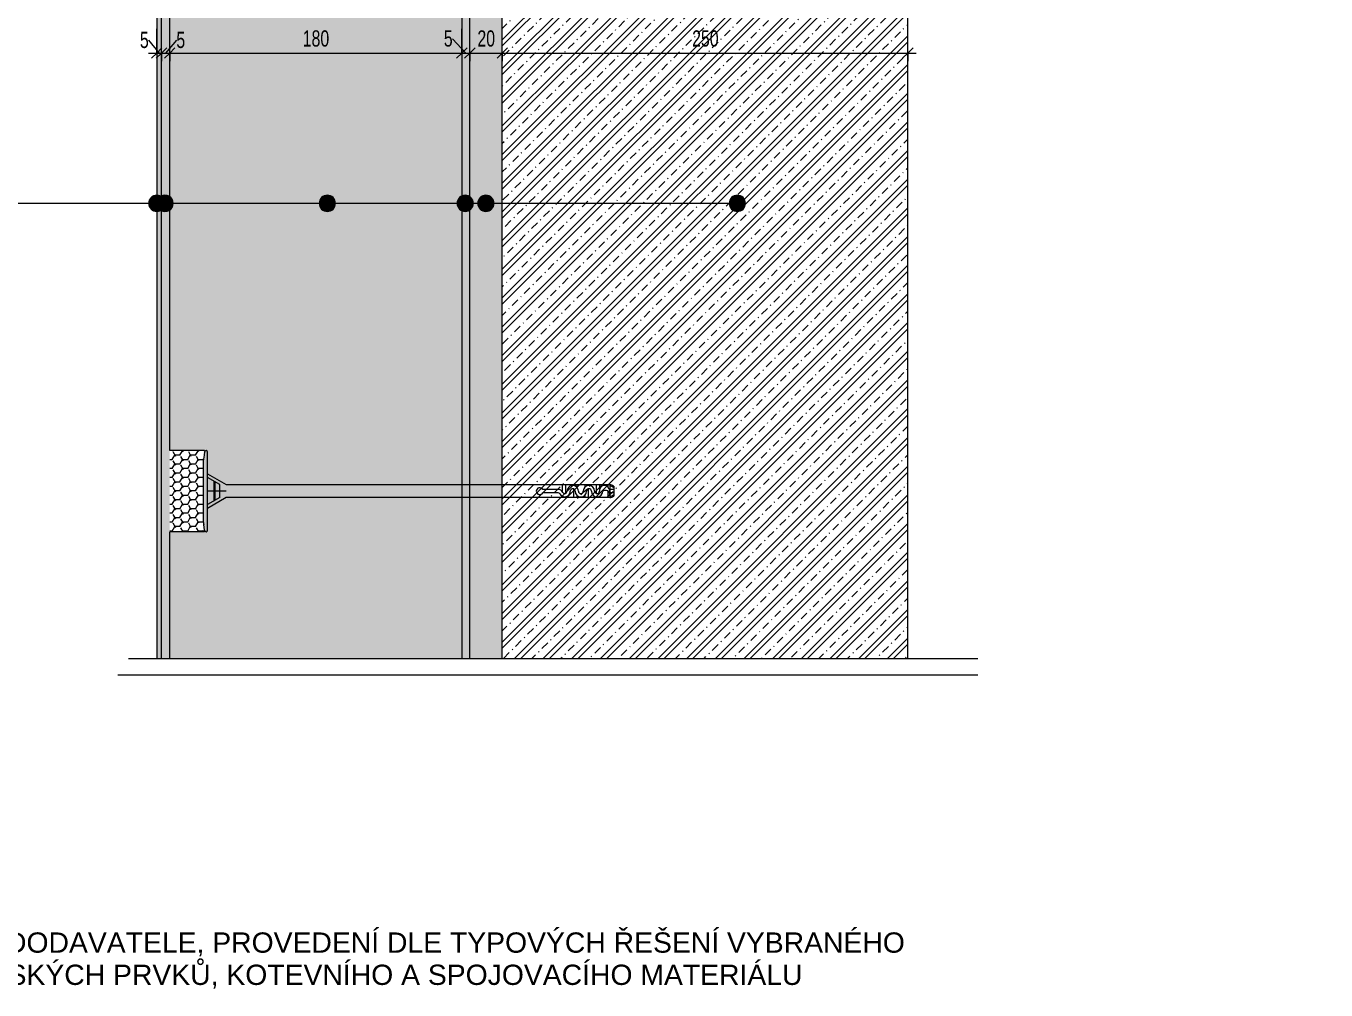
# Model space of a CAD drawing. Header units: millimetres. Extents: x 3788 to 5244, y 2613 to 3811.
# Drawn here: x 4443 to 5244, y 2613 to 3207 of the extents above; entities that cross this region are included whole.
import ezdxf

# ---------------------------------------------------------------- set-up
doc = ezdxf.new("R2010")
doc.units = ezdxf.units.MM
for name, color, linetype, lineweight in [('A-ANNO-DIMS', 211, 'Continuous', 9), ('A-ANNO-DIMS-5', 211, 'Continuous', 9), ('A-DETL', 90, 'Continuous', 18), ('A-DETL-GENF', 92, 'Continuous', 18), ('A-DETL-THIN', 151, 'Continuous', 18), ('G-ANNO-TEXT', 231, 'Continuous', 9)]:
    doc.layers.add(name, color=color, linetype=linetype, lineweight=lineweight)
doc.styles.add('Arial', font='arial.ttf', dxfattribs={"width": 0.7, "height": 10})
doc.styles.add('Arial_1', font='arial.ttf', dxfattribs={"height": 12.5})
doc.dimstyles.new('Vnitřní_-_průhledné', dxfattribs={"dimscale": 304.8, "dimtxt": 10.202594, "dimasz": 0.021325, "dimexe": 0.016404, "dimexo": 0.0625, "dimgap": 0.003281, "dimtad": 1, "dimdec": 0, "dimrnd": 5, "dimzin": 0, "dimdsep": 46, "dimtxsty": 'Arial', "dimblk1": 'OBLIQUE', "dimblk2": 'OBLIQUE', "dimsah": 1, "dimcen": 0.09, "dimdle": 0.016404, "dimazin": 0, "dimtfac": 1, "dimtdec": 4, "dimtix": 1, "dimtmove": 1, "dimatfit": 3, "dimfxl": 0.049213, "dimfxlon": 1, "dimtvp": 1, "dimtolj": 1, "dimtzin": 0, "dimarcsym": 2})
doc.dimstyles.new('Vnitřní_-_průhledné_1', dxfattribs={"dimscale": 304.8, "dimtxt": 10.202594, "dimasz": 0.021325, "dimexe": 0.016404, "dimexo": 0.0625, "dimgap": 0.003281, "dimtad": 1, "dimdec": 0, "dimrnd": 5, "dimzin": 0, "dimdsep": 46, "dimtxsty": 'Arial', "dimblk1": 'OBLIQUE', "dimblk2": 'OBLIQUE', "dimsah": 1, "dimcen": 0.09, "dimdle": 0.016404, "dimazin": 0, "dimtfac": 1, "dimtdec": 4, "dimtix": 1, "dimtmove": 0, "dimatfit": 3, "dimfxl": 0.049213, "dimfxlon": 1, "dimtvp": 1, "dimtolj": 1, "dimtzin": 0, "dimarcsym": 2})
pattern_1 = [(0, (0, 0), (5, 5), [0.5, -4.5]), (0, (2.5, 2.5), (5, 5), [0.5, -4.5])]

# ---------------------------------------------------------------- blocks, each defined once
blk = doc.blocks.new('DIMBLOCK1-Okno')
at = {"layer": 'A-ANNO-DIMS-5'}
for p, q in [((4518.24, 3198.11), (4524.76, 3190.15)), ((4518.24, 3198.11), (4518.24, 3198.11)), ((4523.26, 3190.15), (4523.26, 3205.15)), ((4526.26, 3190.15), (4526.26, 3205.15)), ((4518.26, 3190.15), (4526.26, 3190.15)), ((4523.26, 3190.15), (4523.26, 3185.15)), ((4526.26, 3190.15), (4526.26, 3185.15))]:
    blk.add_line(p, q, dxfattribs=at)
at = {"layer": 'A-ANNO-DIMS-5', "lineweight": 18}
for p, q in [((4523.26, 3190.15), (4520.01, 3186.9)), ((4526.26, 3190.15), (4523.01, 3186.9)), ((4523.26, 3190.15), (4526.51, 3193.4)), ((4526.26, 3190.15), (4529.51, 3193.4))]:
    blk.add_line(p, q, dxfattribs=at)
at = {"layer": 'A-ANNO-DIMS-5', "color": 0, "insert": (4512.91, 3203.25), "char_height": 10, "width": 6.4041, "attachment_point": 1, "line_spacing_factor": 0.941778, "style": 'Arial'}
blk.add_mtext('\\fArial|b0|i0|c238|p34|;\\W.7;5', dxfattribs=at)
blk = doc.blocks.new('_Oblique')
at = {"color": 0, "linetype": 'ByBlock', "lineweight": -2}
blk.add_line((-0.5, -0.5), (0.5, 0.5), dxfattribs=at)
blk = doc.blocks.new('DIMBLOCK2-Okno')
at = {"layer": 'A-ANNO-DIMS-5'}
for p, q in [((4526.26, 3190.15), (4526.26, 3205.15)), ((4535.35, 3198.11), (4528.76, 3190.15)), ((4531.26, 3190.15), (4531.26, 3205.15)), ((4535.35, 3198.11), (4535.35, 3198.11)), ((4526.26, 3190.15), (4531.26, 3190.15)), ((4526.26, 3190.15), (4526.26, 3185.15)), ((4531.26, 3190.15), (4531.26, 3185.15))]:
    blk.add_line(p, q, dxfattribs=at)
at = {"layer": 'A-ANNO-DIMS-5', "lineweight": 18}
for p, q in [((4526.26, 3190.15), (4523.01, 3186.9)), ((4526.26, 3190.15), (4529.51, 3193.4)), ((4531.26, 3190.15), (4528.01, 3186.9)), ((4531.26, 3190.15), (4534.51, 3193.4))]:
    blk.add_line(p, q, dxfattribs=at)
at = {"layer": 'A-ANNO-DIMS-5', "color": 0, "insert": (4535.35, 3203.25), "char_height": 10, "width": 6.4041, "attachment_point": 1, "line_spacing_factor": 0.941778, "style": 'Arial'}
blk.add_mtext('\\fArial|b0|i0|c238|p34|;\\W.7;5', dxfattribs=at)
blk = doc.blocks.new('DIMBLOCK3-Okno')
at = {"layer": 'A-ANNO-DIMS-5'}
for p, q in [((4531.26, 3190.15), (4531.26, 3205.15)), ((4711.26, 3190.15), (4711.26, 3205.15)), ((4531.26, 3190.15), (4711.26, 3190.15)), ((4531.26, 3190.15), (4531.26, 3185.15)), ((4711.26, 3190.15), (4711.26, 3185.15))]:
    blk.add_line(p, q, dxfattribs=at)
at = {"layer": 'A-ANNO-DIMS-5', "lineweight": 18}
for p, q in [((4531.26, 3190.15), (4528.01, 3186.9)), ((4531.26, 3190.15), (4534.51, 3193.4)), ((4711.26, 3190.15), (4708.01, 3186.9)), ((4711.26, 3190.15), (4714.51, 3193.4))]:
    blk.add_line(p, q, dxfattribs=at)
at = {"layer": 'A-ANNO-DIMS-5', "color": 0, "insert": (4613.26, 3204.13), "char_height": 10, "width": 19.2123, "attachment_point": 1, "line_spacing_factor": 0.941778, "style": 'Arial'}
blk.add_mtext('180', dxfattribs=at)
blk = doc.blocks.new('DIMBLOCK4-Okno')
at = {"layer": 'A-ANNO-DIMS-5'}
for p, q in [((4705.57, 3198.99), (4713.76, 3190.15)), ((4705.57, 3198.99), (4705.57, 3198.99)), ((4711.26, 3190.15), (4711.26, 3205.15)), ((4716.26, 3190.15), (4716.26, 3205.15)), ((4711.26, 3190.15), (4716.26, 3190.15)), ((4711.26, 3190.15), (4711.26, 3185.15)), ((4716.26, 3190.15), (4716.26, 3185.15))]:
    blk.add_line(p, q, dxfattribs=at)
at = {"layer": 'A-ANNO-DIMS-5', "lineweight": 18}
for p, q in [((4711.26, 3190.15), (4708.01, 3186.9)), ((4711.26, 3190.15), (4714.51, 3193.4)), ((4716.26, 3190.15), (4713.01, 3186.9)), ((4716.26, 3190.15), (4719.51, 3193.4))]:
    blk.add_line(p, q, dxfattribs=at)
at = {"layer": 'A-ANNO-DIMS-5', "color": 0, "insert": (4700.23, 3204.13), "char_height": 10, "width": 6.4041, "attachment_point": 1, "line_spacing_factor": 0.941778, "style": 'Arial'}
blk.add_mtext('\\fArial|b0|i0|c238|p34|;\\W.7;5', dxfattribs=at)
blk = doc.blocks.new('DIMBLOCK5-Okno')
at = {"layer": 'A-ANNO-DIMS-5'}
for p, q in [((4716.26, 3190.15), (4716.26, 3205.15)), ((4736.26, 3190.15), (4736.26, 3205.15)), ((4716.26, 3190.15), (4736.26, 3190.15)), ((4716.26, 3190.15), (4716.26, 3185.15)), ((4736.26, 3190.15), (4736.26, 3185.15))]:
    blk.add_line(p, q, dxfattribs=at)
at = {"layer": 'A-ANNO-DIMS-5', "lineweight": 18}
for p, q in [((4716.26, 3190.15), (4713.01, 3186.9)), ((4716.26, 3190.15), (4719.51, 3193.4)), ((4736.26, 3190.15), (4733.01, 3186.9)), ((4736.26, 3190.15), (4739.51, 3193.4))]:
    blk.add_line(p, q, dxfattribs=at)
at = {"layer": 'A-ANNO-DIMS-5', "color": 0, "insert": (4720.92, 3204.13), "char_height": 10, "width": 12.8082, "attachment_point": 1, "line_spacing_factor": 0.941778, "style": 'Arial'}
blk.add_mtext('20', dxfattribs=at)
blk = doc.blocks.new('DIMBLOCK6-Okno')
at = {"layer": 'A-ANNO-DIMS-5'}
for p, q in [((4736.26, 3190.15), (4736.26, 3205.15)), ((4986.26, 3190.15), (4986.26, 3205.15)), ((4736.26, 3190.15), (4991.26, 3190.15)), ((4736.26, 3190.15), (4736.26, 3185.15)), ((4986.26, 3190.15), (4986.26, 3185.15))]:
    blk.add_line(p, q, dxfattribs=at)
at = {"layer": 'A-ANNO-DIMS-5', "lineweight": 18}
for p, q in [((4736.26, 3190.15), (4733.01, 3186.9)), ((4736.26, 3190.15), (4739.51, 3193.4)), ((4986.26, 3190.15), (4983.01, 3186.9)), ((4986.26, 3190.15), (4989.51, 3193.4))]:
    blk.add_line(p, q, dxfattribs=at)
at = {"layer": 'A-ANNO-DIMS-5', "color": 0, "insert": (4853.26, 3204.13), "char_height": 10, "width": 19.2123, "attachment_point": 1, "line_spacing_factor": 0.941778, "style": 'Arial'}
blk.add_mtext('250', dxfattribs=at)

msp = doc.modelspace()

# ---------------------------------------------------------------- hatches: boundary and pattern name
at = {"layer": 'A-DETL-GENF'}
h = msp.add_hatch(dxfattribs=at)
h.set_pattern_fill('FP_3', color=1, style=0, pattern_type=2)
h.set_pattern_definition([(0, (0, 0), (4.763, 2.75), [3.175, -6.35]), (120, (0, 0), (-4.7630699, 2.749879), [3.175, -6.35]), (60, (0, 0), (-6.99e-05, 5.499879), [0, -6.35, 3.175, 0])])
h.paths.add_polyline_path([(4531.26, 2816.99), (4711.26, 2816.99), (4711.26, 3093.05), (4710.92, 3093.19), (4709.89, 3093.98), (4709.09, 3095.02), (4708.59, 3096.23), (4708.42, 3097.52), (4708.59, 3098.81), (4709.09, 3100.02), (4709.89, 3101.06), (4710.92, 3101.85), (4711.26, 3101.99), (4711.26, 3392.2), (4531.26, 3385.19), (4531.26, 3320.1), (4552.14, 3320.1), (4552.14, 3270.1), (4531.26, 3270.1), (4531.26, 3101.59), (4531.96, 3101.06), (4532.75, 3100.02), (4533.25, 3098.81), (4533.42, 3097.52), (4533.25, 3096.23), (4532.75, 3095.02), (4531.96, 3093.98), (4531.26, 3093.45), (4531.26, 2945.2), (4552.14, 2945.2), (4552.14, 2895.2), (4531.26, 2895.2)])
h.paths.add_polyline_path([(4628.42, 3092.52), (4627.13, 3092.69), (4625.92, 3093.19), (4624.89, 3093.98), (4624.09, 3095.02), (4623.59, 3096.23), (4623.42, 3097.52), (4623.59, 3098.81), (4624.09, 3100.02), (4624.89, 3101.06), (4625.92, 3101.85), (4627.13, 3102.35), (4628.42, 3102.52), (4629.72, 3102.35), (4630.92, 3101.85), (4631.96, 3101.06), (4632.75, 3100.02), (4633.25, 3098.81), (4633.42, 3097.52), (4633.25, 3096.23), (4632.75, 3095.02), (4631.96, 3093.98), (4630.92, 3093.19), (4629.72, 3092.69)])
h = msp.add_hatch(dxfattribs=at)
h.set_pattern_fill('FP_2', color=1, style=0, pattern_type=2)
h.set_pattern_definition(pattern_1)
h.paths.add_polyline_path([(4523.26, 2816.99), (4526.26, 2816.99), (4526.26, 3093.05), (4525.79, 3093.19), (4524.59, 3092.69), (4523.26, 3092.52), (4523.26, 2919.45)])
h.paths.add_polyline_path([(4525.86, 3101.8), (4525.92, 3101.85), (4526.26, 3101.99), (4526.26, 3385.19), (4523.26, 3385.19), (4523.29, 3102.52), (4524.59, 3102.35), (4525.79, 3101.85)])
h = msp.add_hatch(dxfattribs=at)
h.set_pattern_fill('FP_2', color=1, style=0, pattern_type=2)
h.set_pattern_definition(pattern_1)
h.paths.add_polyline_path([(4531.26, 2816.99), (4531.26, 3093.45), (4530.92, 3093.19), (4529.72, 3092.69), (4528.42, 3092.52), (4527.13, 3092.69), (4526.26, 3093.05), (4526.26, 2816.99)])
h.paths.add_polyline_path([(4531.26, 3101.59), (4531.26, 3385.19), (4526.26, 3385.19), (4526.26, 3101.99), (4527.13, 3102.35), (4528.42, 3102.52), (4529.72, 3102.35), (4530.92, 3101.85)])
h = msp.add_hatch(dxfattribs=at)
h.set_pattern_fill('FP_2', color=1, style=0, pattern_type=2)
h.set_pattern_definition(pattern_1)
h.paths.add_polyline_path([(4711.26, 2816.99), (4716.26, 2816.99), (4716.26, 3093.45), (4715.92, 3093.19), (4714.72, 3092.69), (4713.42, 3092.52), (4712.13, 3092.69), (4711.26, 3093.05), (4711.26, 2919.45)])
h.paths.add_polyline_path([(4716.26, 3101.59), (4716.26, 3380.19), (4711.26, 3380.19), (4711.26, 3101.99), (4712.13, 3102.35), (4713.42, 3102.52), (4714.72, 3102.35), (4715.92, 3101.85)])
h = msp.add_hatch(dxfattribs=at)
h.set_pattern_fill('FP_2', color=1, style=0, pattern_type=2)
h.set_pattern_definition(pattern_1)
h.paths.add_polyline_path([(4716.26, 2816.99), (4736.26, 2816.99), (4736.26, 3380.19), (4716.26, 3380.19), (4716.26, 3101.59), (4716.96, 3101.06), (4717.75, 3100.02), (4718.25, 3098.81), (4718.42, 3097.52), (4718.25, 3096.23), (4717.75, 3095.02), (4716.96, 3093.98), (4716.26, 3093.45), (4716.26, 2919.45)])
h.paths.add_polyline_path([(4726.13, 3092.52), (4724.84, 3092.69), (4723.63, 3093.19), (4722.6, 3093.98), (4721.8, 3095.02), (4721.3, 3096.23), (4721.13, 3097.52), (4721.3, 3098.81), (4721.8, 3100.02), (4722.6, 3101.06), (4723.63, 3101.85), (4724.84, 3102.35), (4726.13, 3102.52), (4727.43, 3102.35), (4728.63, 3101.85), (4729.67, 3101.06), (4730.46, 3100.02), (4730.96, 3098.81), (4731.13, 3097.52), (4730.96, 3096.23), (4730.46, 3095.02), (4729.67, 3093.98), (4728.63, 3093.19), (4727.43, 3092.69)])
h = msp.add_hatch(dxfattribs=at)
h.set_pattern_fill('FP_1', style=0, pattern_type=2)
h.set_pattern_definition([(45, (0, 0), (-8.838835, 8.838835), []), (45, (3.75, 0), (-8.838835, 8.838835), []), (45, (10.7, 0), (-8.838835, 8.838835), [5, -2.5, 0.5, -2.5])])
h.paths.add_polyline_path([(4736.26, 2816.99), (4986.26, 2816.99), (4986.26, 3380.19), (4736.26, 3380.19), (4736.26, 2919.45)])
h.paths.add_polyline_path([(4881.13, 3092.52), (4879.84, 3092.69), (4878.63, 3093.19), (4877.6, 3093.98), (4876.8, 3095.02), (4876.3, 3096.23), (4876.13, 3097.52), (4876.3, 3098.81), (4876.8, 3100.02), (4877.6, 3101.06), (4878.63, 3101.85), (4879.84, 3102.35), (4881.13, 3102.52), (4882.43, 3102.35), (4883.63, 3101.85), (4884.67, 3101.06), (4885.46, 3100.02), (4885.96, 3098.81), (4886.13, 3097.52), (4885.96, 3096.23), (4885.46, 3095.02), (4884.67, 3093.98), (4883.63, 3093.19), (4882.43, 3092.69)])
for points in [[(4523.29, 3092.52), (4524.59, 3092.69), (4525.79, 3093.19), (4526.83, 3093.98), (4527.62, 3095.02), (4528.12, 3096.23), (4528.29, 3097.52), (4528.12, 3098.81), (4527.62, 3100.02), (4526.83, 3101.06), (4525.79, 3101.85), (4524.59, 3102.35), (4523.29, 3102.52), (4522, 3102.35), (4520.79, 3101.85), (4519.76, 3101.06), (4518.96, 3100.02), (4518.46, 3098.81), (4518.29, 3097.52), (4518.46, 3096.23), (4518.96, 3095.02), (4519.76, 3093.98), (4520.79, 3093.19), (4522, 3092.69)], [(4528.42, 3092.52), (4529.72, 3092.69), (4530.92, 3093.19), (4531.96, 3093.98), (4532.75, 3095.02), (4533.25, 3096.23), (4533.42, 3097.52), (4533.25, 3098.81), (4532.75, 3100.02), (4531.96, 3101.06), (4530.92, 3101.85), (4529.72, 3102.35), (4528.42, 3102.52), (4527.13, 3102.35), (4525.87, 3101.79), (4526.83, 3101.06), (4527.62, 3100.02), (4528.12, 3098.81), (4528.29, 3097.52), (4528.12, 3096.23), (4527.62, 3095.02), (4526.83, 3093.98), (4525.86, 3093.24), (4525.92, 3093.19), (4527.13, 3092.69), (4527.62, 3092.62)], [(4628.42, 3092.52), (4629.72, 3092.69), (4630.92, 3093.19), (4631.96, 3093.98), (4632.75, 3095.02), (4633.25, 3096.23), (4633.42, 3097.52), (4633.25, 3098.81), (4632.75, 3100.02), (4631.96, 3101.06), (4630.92, 3101.85), (4629.72, 3102.35), (4628.42, 3102.52), (4627.13, 3102.35), (4625.92, 3101.85), (4624.89, 3101.06), (4624.09, 3100.02), (4623.59, 3098.81), (4623.42, 3097.52), (4623.59, 3096.23), (4624.09, 3095.02), (4624.89, 3093.98), (4625.92, 3093.19), (4627.13, 3092.69)], [(4713.42, 3092.52), (4714.72, 3092.69), (4715.92, 3093.19), (4716.96, 3093.98), (4717.75, 3095.02), (4718.25, 3096.23), (4718.42, 3097.52), (4718.25, 3098.81), (4717.75, 3100.02), (4716.96, 3101.06), (4715.92, 3101.85), (4714.72, 3102.35), (4713.42, 3102.52), (4712.13, 3102.35), (4710.92, 3101.85), (4709.89, 3101.06), (4709.09, 3100.02), (4708.59, 3098.81), (4708.42, 3097.52), (4708.59, 3096.23), (4709.09, 3095.02), (4709.89, 3093.98), (4710.92, 3093.19), (4712.13, 3092.69)], [(4726.13, 3092.52), (4727.43, 3092.69), (4728.63, 3093.19), (4729.67, 3093.98), (4730.46, 3095.02), (4730.96, 3096.23), (4731.13, 3097.52), (4730.96, 3098.81), (4730.46, 3100.02), (4729.67, 3101.06), (4728.63, 3101.85), (4727.43, 3102.35), (4726.13, 3102.52), (4724.84, 3102.35), (4723.63, 3101.85), (4722.6, 3101.06), (4721.8, 3100.02), (4721.3, 3098.81), (4721.13, 3097.52), (4721.3, 3096.23), (4721.8, 3095.02), (4722.6, 3093.98), (4723.63, 3093.19), (4724.84, 3092.69)], [(4881.13, 3092.52), (4882.43, 3092.69), (4883.63, 3093.19), (4884.67, 3093.98), (4885.46, 3095.02), (4885.96, 3096.23), (4886.13, 3097.52), (4885.96, 3098.81), (4885.46, 3100.02), (4884.67, 3101.06), (4883.63, 3101.85), (4882.43, 3102.35), (4881.13, 3102.52), (4879.84, 3102.35), (4878.63, 3101.85), (4877.6, 3101.06), (4876.8, 3100.02), (4876.3, 3098.81), (4876.13, 3097.52), (4876.3, 3096.23), (4876.8, 3095.02), (4877.6, 3093.98), (4878.63, 3093.19), (4879.84, 3092.69)]]:
    msp.add_hatch(color=7, dxfattribs=at).paths.add_polyline_path(points)
h = msp.add_hatch(dxfattribs=at)
h.set_pattern_fill('FP_4', color=1, style=0, pattern_type=2)
h.set_pattern_definition([(0, (0, 0), (4.763, 2.75), [3.175, -6.35]), (120, (0, 0), (-4.7630699, 2.749879), [3.175, -6.35]), (60, (0, 0), (-0.0005699, 5.499013), [0, -6.35, 3.175, 0])])
h.paths.add_polyline_path([(4531.26, 2895.2), (4552.14, 2895.2), (4552.14, 2945.2), (4531.26, 2945.2), (4531.26, 2919.45)])

# ---------------------------------------------------------------- linework, layer by layer
at = {"layer": 'A-DETL'}
for p, q in [((4523.26, 3385.19), (4523.26, 3102.52)), ((4526.26, 3101.99), (4526.26, 3385.19)), ((4711.26, 3380.19), (4711.26, 3101.99)), ((4716.26, 3101.59), (4716.26, 3380.19)), ((4736.26, 2816.99), (4736.26, 3380.19)), ((4531.26, 3101.59), (4531.26, 3270.1)), ((4526.26, 2816.99), (4526.26, 3093.05)), ((4531.26, 2945.2), (4531.26, 3093.45)), ((4711.26, 3093.05), (4711.26, 2816.99)), ((4716.26, 2816.99), (4716.26, 3093.45)), ((4523.26, 3092.52), (4523.26, 2816.99)), ((4552.76, 2945.2), (4531.26, 2945.2)), ((4552.64, 2944.2), (4552.21, 2940.81)), ((4554.64, 2896.2), (4554.64, 2944.2)), ((4552.14, 2900.82), (4552.14, 2939.57)), ((4554.64, 2930.84), (4566.14, 2924.2)), ((4562.14, 2924.2), (4554.64, 2928.53)), ((4558.51, 2926.29), (4558.51, 2914.1)), ((4559.01, 2926), (4559.01, 2914.39)), ((4566.14, 2920.2), (4554.64, 2920.2)), ((4562.14, 2916.2), (4562.14, 2924.2)), ((4566.14, 2924.2), (4802.45, 2924.2)), ((4770.59, 2921.16), (4761.21, 2921.16)), ((4770.74, 2919.17), (4761.21, 2919.17)), ((4773.21, 2924.2), (4773.21, 2920.01)), ((4773.21, 2917.09), (4773.21, 2916.16)), ((4775.21, 2924.2), (4775.21, 2918.76)), ((4780.21, 2921.56), (4780.21, 2916.16)), ((4782.21, 2924.2), (4782.21, 2922.56)), ((4782.21, 2917.67), (4782.21, 2916.16)), ((4787.21, 2924.2), (4787.21, 2922.66)), ((4787.21, 2917.77), (4787.21, 2916.16)), ((4789.21, 2921.6), (4789.21, 2916.16)), ((4794.21, 2924.2), (4794.21, 2918.73)), ((4796.21, 2924.2), (4796.21, 2921.4)), ((4796.21, 2917.03), (4796.21, 2916.16)), ((4801.21, 2924.2), (4801.21, 2922.91)), ((4801.21, 2920.24), (4801.21, 2916.16)), ((4804.95, 2921.16), (4802.17, 2921.16)), ((4802.45, 2924.2), (4802.45, 2916.16)), ((4802.45, 2918.4), (4802.45, 2921.84)), ((4802.45, 2921.84), (4802.45, 2918.4)), ((4804.95, 2919.16), (4802.45, 2919.16)), ((4804.95, 2923.16), (4804.95, 2917.16)), ((4562.14, 2916.2), (4554.64, 2911.87)), ((4566.14, 2916.16), (4554.64, 2909.56)), ((4802.45, 2916.16), (4566.14, 2916.16)), ((4531.26, 2816.99), (4531.26, 2895.2)), ((4552.76, 2895.2), (4531.26, 2895.2)), ((4552.64, 2896.2), (4552.21, 2899.58)), ((4523.26, 2816.99), (4526.26, 2816.99)), ((4526.26, 2816.99), (4531.26, 2816.99)), ((4531.26, 2816.99), (4711.26, 2816.99)), ((4711.26, 2816.99), (4716.26, 2816.99)), ((4716.26, 2816.99), (4736.26, 2816.99))]:
    msp.add_line(p, q, dxfattribs=at)
for centre, radius, start, end in [((4562.14, 2939.57), 10, 172.87498, 180), ((4553.64, 2944.2), 1, 0, 180), ((4759.35, 2920.16), 2.12, 28.08312, 331.91688), ((4770.82, 2918.14), 3.03, 25.14722, 94.46745), ((4770.82, 2918.14), 1.03, 25.14722, 94.46745), ((4774.79, 2920.08), 3.38, 206.35902, 1.74611), ((4774.79, 2920.08), 1.38, 208.14932, 2.71411), ((4779.67, 2920.16), 3.5, 0, 180.36755), ((4779.67, 2920.16), 3.5, 0, 180.36755), ((4779.67, 2920.16), 3.5, 0, 180.36755), ((4779.67, 2920.16), 1.5, 0, 179.44114), ((4784.67, 2920.16), 3.5, 180, 0), ((4784.67, 2920.16), 1.5, 180, 0), ((4789.67, 2920.16), 3.5, 0, 180), ((4789.67, 2920.16), 1.5, 0, 180), ((4794.67, 2920.16), 3.5, 180, 0), ((4794.67, 2920.16), 1.5, 180, 0), ((4799.17, 2920.66), 3.04, 9.50186, 189.41044), ((4799.76, 2917.57), 3.04, 27.80146, 121.50954), ((4802.03, 2919.5), 4.68, 51.49117, 84.90523), ((4802.8, 2920.42), 2.76, 39.04474, 97.35287), ((4802.8, 2919.91), 2.76, 262.64713, 320.95526), ((4802.03, 2920.83), 4.68, 275.09494, 308.50883), ((4562.14, 2900.82), 10, 180, 187.12502), ((4553.64, 2896.2), 1, 180, 0)]:
    msp.add_arc(centre, radius, start, end, dxfattribs=at)
at = {"layer": 'A-DETL-THIN'}
for p, q in [((4986.26, 2816.99), (4986.26, 3380.19)), ((4518.29, 3097.52), (3869.46, 3097.52)), ((4623.42, 3097.52), (4533.42, 3097.52)), ((4708.42, 3097.52), (4633.42, 3097.52)), ((4721.13, 3097.52), (4718.42, 3097.52)), ((4881.26, 3097.52), (4731.13, 3097.52)), ((4499.36, 2816.99), (5029.36, 2816.99)), ((4736.26, 2816.99), (4986.26, 2816.99)), ((4499.36, 2806.99), (5029.36, 2806.99))]:
    msp.add_line(p, q, dxfattribs=at)
for centre, start, end in [((4523.29, 3097.52), 0, 180), ((4528.42, 3097.52), 0, 121.04768), ((4628.42, 3097.52), 0, 180), ((4713.42, 3097.52), 0, 180), ((4726.13, 3097.52), 0, 180), ((4881.13, 3097.52), 0, 180), ((4523.29, 3097.52), 180, 0), ((4528.42, 3097.52), 238.95232, 0), ((4628.42, 3097.52), 180, 0), ((4713.42, 3097.52), 180, 0), ((4726.13, 3097.52), 180, 0), ((4881.13, 3097.52), 180, 0)]:
    msp.add_arc(centre, 5, start, end, dxfattribs=at)

# ---------------------------------------------------------------- texts
at = {"layer": 'G-ANNO-TEXT', "color": 7, "char_height": 12.5, "attachment_point": 1, "style": 'Arial_1', "bg_fill": 3, "box_fill_scale": 1.25, "bg_fill_color": 256, "bg_fill_true_color": 13158600, "bg_fill_transparency": 0}
for s, insert, width in [('ř. webertherm CS + ', (4276.86, 2904.44), 189.1982), ('- FASÁDA JE UCELENÝ SYSTÉM DODÁVANÝ JAKO CELEK SE ZÁRUKOU OD DODAVATELE, PROVEDENÍ DLE TYPOVÝCH ŘEŠENÍ VYBRANÉHO ', (3791, 2648.25), 1449.8518)]:
    msp.add_mtext(s, dxfattribs=dict(at, insert=insert, width=width))

# ---------------------------------------------------------------- dimensions: what is measured, and where the dimension line sits
at = {"layer": 'A-ANNO-DIMS'}
for base, p1, p2, override, picture, middle in [((4526.26, 3190.15), (4523.26, 3205.15), (4526.26, 3205.15), {"dimpost": '<>', "dimfxl": 3}, 'DIMBLOCK1-Okno', (4516.11, 3196.58)), ((4531.26, 3190.15), (4526.26, 3205.15), (4531.26, 3205.15), {"dimpost": '<>', "dimfxl": 5}, 'DIMBLOCK2-Okno', (4538.55, 3196.58)), ((4716.26, 3190.15), (4711.26, 3205.15), (4716.26, 3205.15), {"dimpost": '<>', "dimfxl": 5}, 'DIMBLOCK4-Okno', (4703.43, 3197.46))]:
    dim = msp.add_linear_dim(base=base, p1=p1, p2=p2, dimstyle='Vnitřní_-_průhledné', override=override, dxfattribs=at)
    dim.commit()
    dim.dimension.update_dxf_attribs({"geometry": picture, "text_midpoint": middle, "dimtype": 160})
for base, p1, p2, override, picture, middle in [((4711.26, 3190.15), (4531.26, 3205.15), (4711.26, 3205.15), {"dimpost": '<>', "dimfxl": 180}, 'DIMBLOCK3-Okno', (4621.26, 3196.25)), ((4736.26, 3190.15), (4716.26, 3205.15), (4736.26, 3205.15), {"dimpost": '<>', "dimfxl": 20}, 'DIMBLOCK5-Okno', (4726.26, 3196.25)), ((4986.26, 3190.15), (4736.26, 3205.15), (4986.26, 3205.15), {"dimpost": '<>', "dimfxl": 250}, 'DIMBLOCK6-Okno', (4861.26, 3196.25))]:
    dim = msp.add_linear_dim(base=base, p1=p1, p2=p2, dimstyle='Vnitřní_-_průhledné_1', override=override, dxfattribs=at)
    dim.commit()
    dim.dimension.update_dxf_attribs({"geometry": picture, "text_midpoint": middle})

# ---------------------------------------------------------------- next in the draw order: texts
at = {"layer": 'G-ANNO-TEXT', "color": 7, "char_height": 12.5, "attachment_point": 1, "style": 'Arial_1', "bg_fill": 3, "box_fill_scale": 1.25, "bg_fill_color": 256, "bg_fill_true_color": 13158600, "bg_fill_transparency": 0}
for s, insert, width in [('řik cementovou maltou a jádrovou omítkou ', (4098.59, 2825.07), 404.0505), ('SYSTÉMU, DODÁVKA KOMPLETIZOVANÁ VČETNĚ SOUVISEJÍCÍCH KLEMPÍŘSKÝCH PRVKŮ, KOTEVNÍHO A SPOJOVACÍHO MATERIÁLU', (3791, 2628.4), 1367.6789)]:
    msp.add_mtext(s, dxfattribs=dict(at, insert=insert, width=width))

doc.saveas('drawing.dxf')
